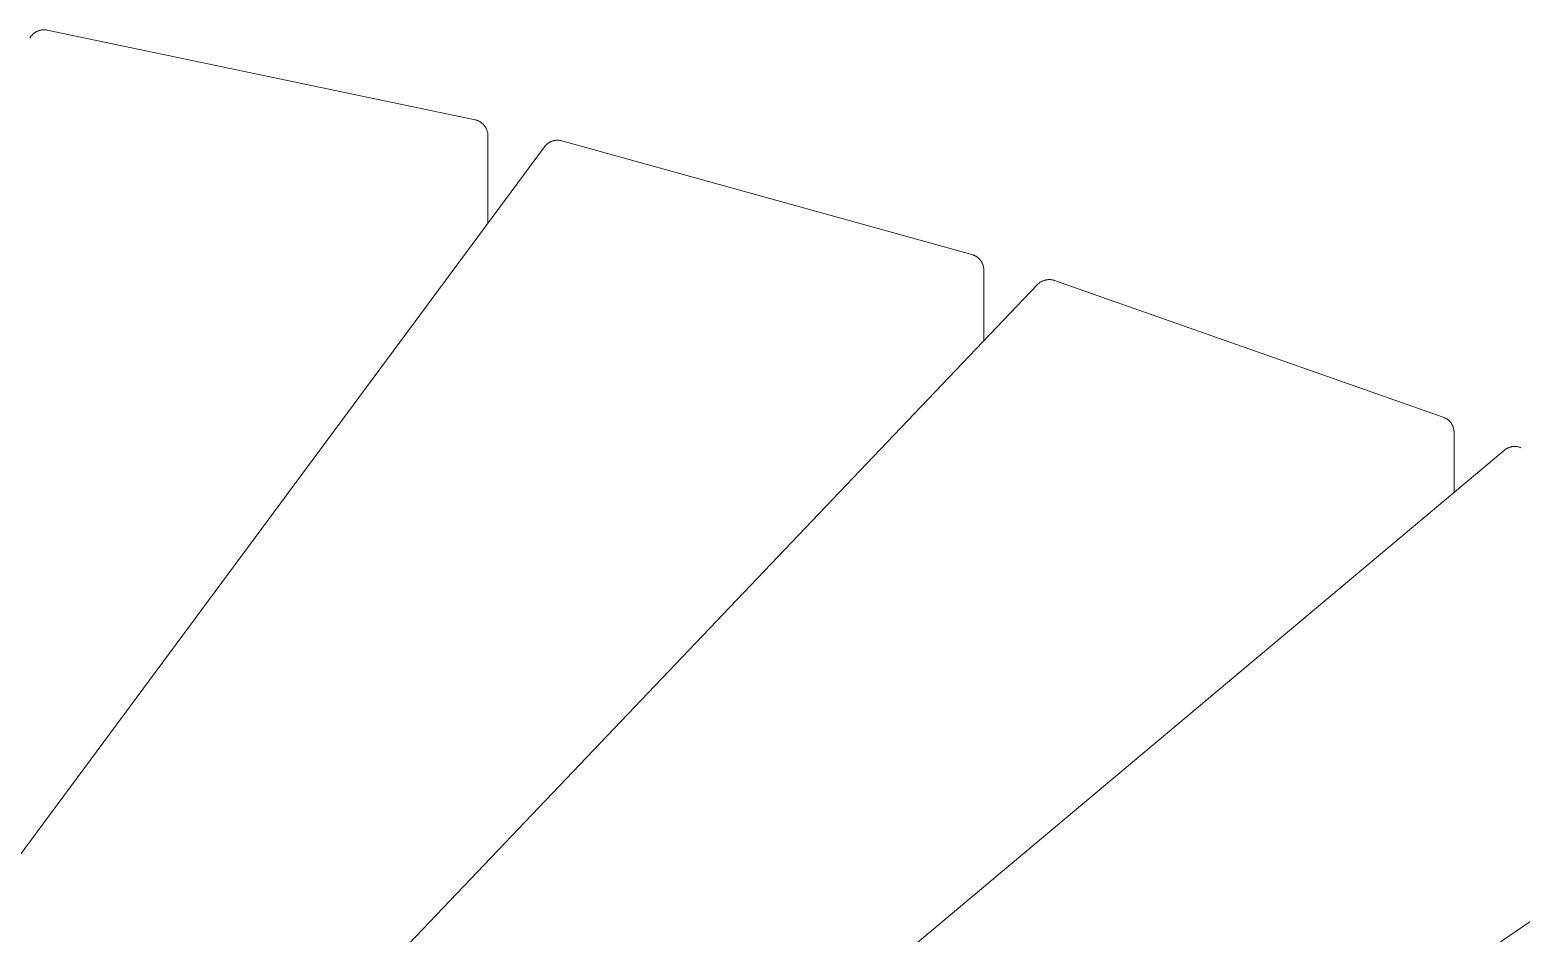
# Model space of a CAD drawing. Header units: inches. Extents: x -14 to 184, y -4 to 134.
# Drawn here: x 154.21 to 168.78, y 77.24 to 86.07 of the extents above; entities that cross this region are included whole.
import ezdxf

# ---------------------------------------------------------------- set-up
doc = ezdxf.new("R2010")
doc.units = ezdxf.units.IN
doc.layers.add('ZANO_R', color=7, linetype='Continuous', lineweight=0)

msp = doc.modelspace()

# ---------------------------------------------------------------- linework, layer by layer
at = {"layer": 'ZANO_R'}
for p, q in [((154.21092, 85.98705), (154.21334, 85.99135)), ((154.21334, 85.99135), (154.2159, 85.99557)), ((154.2159, 85.99557), (154.2189, 86.00015)), ((154.2189, 86.00015), (154.22205, 86.00462)), ((154.22205, 86.00462), (154.22535, 86.00899)), ((154.22535, 86.00899), (154.2288, 86.01323)), ((154.2288, 86.01323), (154.2324, 86.01735)), ((154.2324, 86.01735), (154.23614, 86.02135)), ((154.23614, 86.02135), (154.24001, 86.02521)), ((154.24001, 86.02521), (154.24402, 86.02893)), ((154.24402, 86.02893), (154.24816, 86.03252)), ((154.24816, 86.03252), (154.25241, 86.03596)), ((154.25241, 86.03596), (154.25679, 86.03924)), ((154.25679, 86.03924), (154.26127, 86.04238)), ((154.26127, 86.04238), (154.26586, 86.04536)), ((154.26586, 86.04536), (154.27055, 86.04817)), ((154.27055, 86.04817), (154.27534, 86.05082)), ((154.27534, 86.05082), (154.28022, 86.0533)), ((154.28022, 86.0533), (154.28518, 86.05562)), ((154.28518, 86.05562), (154.29021, 86.05775)), ((154.29021, 86.05775), (154.29532, 86.05972)), ((154.29532, 86.05972), (154.30049, 86.0615)), ((154.30049, 86.0615), (154.30572, 86.0631)), ((154.30572, 86.0631), (154.31101, 86.06452)), ((154.31101, 86.06452), (154.31634, 86.06576)), ((154.31634, 86.06576), (154.32171, 86.06681)), ((154.32171, 86.06681), (154.32711, 86.06767)), ((154.32711, 86.06767), (154.33254, 86.06834)), ((154.33254, 86.06834), (154.33799, 86.06883)), ((154.33799, 86.06883), (154.34346, 86.06912)), ((154.34346, 86.06912), (154.34893, 86.06923)), ((154.34893, 86.06923), (154.3544, 86.06914)), ((154.3544, 86.06914), (154.35986, 86.06887)), ((154.35986, 86.06887), (154.36531, 86.06841)), ((154.36531, 86.06841), (154.37075, 86.06775)), ((154.37075, 86.06775), (154.37615, 86.06691)), ((154.37615, 86.06691), (154.38153, 86.06588)), ((154.38153, 86.06588), (158.56108, 85.18998)), ((158.56108, 85.18998), (158.56632, 85.18879)), ((158.56632, 85.18879), (158.57151, 85.18742)), ((158.57151, 85.18742), (158.57665, 85.18588)), ((158.57665, 85.18588), (158.58174, 85.18416)), ((158.58174, 85.18416), (158.58677, 85.18226)), ((158.58677, 85.18226), (158.59173, 85.1802)), ((158.59173, 85.1802), (158.59661, 85.17797)), ((158.59661, 85.17797), (158.60142, 85.17558)), ((158.60142, 85.17558), (158.60614, 85.17302)), ((158.60614, 85.17302), (158.61077, 85.1703)), ((158.61077, 85.1703), (158.61531, 85.16743)), ((158.61531, 85.16743), (158.61975, 85.1644)), ((158.61975, 85.1644), (158.62408, 85.16122)), ((158.62408, 85.16122), (158.6283, 85.1579)), ((158.6283, 85.1579), (158.6324, 85.15443)), ((158.6324, 85.15443), (158.63638, 85.15083)), ((158.63638, 85.15083), (158.64024, 85.1471)), ((158.64024, 85.1471), (158.64397, 85.14323)), ((158.64397, 85.14323), (158.64756, 85.13924)), ((158.64756, 85.13924), (158.65102, 85.13513)), ((158.65102, 85.13513), (158.65434, 85.1309)), ((158.65434, 85.1309), (158.6575, 85.12657)), ((158.6575, 85.12657), (158.66052, 85.12212)), ((158.66052, 85.12212), (158.66339, 85.11758)), ((158.66339, 85.11758), (158.6661, 85.11294)), ((158.6661, 85.11294), (158.66865, 85.10822)), ((158.66865, 85.10822), (158.67103, 85.10341)), ((158.67103, 85.10341), (158.67325, 85.09852)), ((158.67325, 85.09852), (158.67531, 85.09355)), ((158.67531, 85.09355), (158.67719, 85.08852)), ((158.67719, 85.08852), (158.6789, 85.08343)), ((158.6789, 85.08343), (158.68043, 85.07829)), ((158.68043, 85.07829), (158.68179, 85.07309)), ((158.68179, 85.07309), (158.68297, 85.06785)), ((158.68297, 85.06785), (158.68397, 85.06257)), ((158.68397, 85.06257), (158.6848, 85.05727)), ((158.6848, 85.05727), (158.68543, 85.05193)), ((158.68543, 85.05193), (158.68589, 85.04658)), ((158.68589, 85.04658), (158.68617, 85.04122)), ((158.68617, 85.04122), (158.68626, 85.03585)), ((158.68626, 85.03585), (158.68626, 84.18099)), ((159.25122, 84.94177), (159.25508, 84.94566)), ((159.25508, 84.94566), (159.25906, 84.94941)), ((159.25906, 84.94941), (159.26318, 84.95303)), ((159.26318, 84.95303), (159.26741, 84.95649)), ((159.26741, 84.95649), (159.27177, 84.95981)), ((159.27177, 84.95981), (159.27624, 84.96298)), ((159.27624, 84.96298), (159.28081, 84.96598)), ((159.28081, 84.96598), (159.28549, 84.96883)), ((159.28549, 84.96883), (159.29027, 84.97151)), ((159.29027, 84.97151), (159.29513, 84.97403)), ((159.29513, 84.97403), (159.30008, 84.97637)), ((159.30008, 84.97637), (159.3051, 84.97854)), ((159.3051, 84.97854), (159.3102, 84.98054)), ((159.3102, 84.98054), (159.31537, 84.98235)), ((159.31537, 84.98235), (159.3206, 84.98399)), ((159.3206, 84.98399), (159.32587, 84.98544)), ((159.32587, 84.98544), (159.3312, 84.98671)), ((159.3312, 84.98671), (159.33657, 84.98779)), ((159.33657, 84.98779), (159.34197, 84.98869)), ((159.34197, 84.98869), (159.3474, 84.98939)), ((159.3474, 84.98939), (159.35285, 84.98991)), ((159.35285, 84.98991), (159.35832, 84.99024)), ((159.35832, 84.99024), (159.36379, 84.99038)), ((159.36379, 84.99038), (159.36927, 84.99032)), ((159.36927, 84.99032), (159.37474, 84.99008)), ((159.37474, 84.99008), (159.38019, 84.98965)), ((159.38019, 84.98965), (159.38563, 84.98902)), ((159.38563, 84.98902), (159.39105, 84.98821)), ((159.39105, 84.98821), (159.39643, 84.98721)), ((159.39643, 84.98721), (159.40178, 84.98603)), ((159.40178, 84.98603), (159.40708, 84.98466)), ((159.40708, 84.98466), (163.41529, 83.87342)), ((152.39068, 75.68), (159.23845, 84.92662)), ((159.23845, 84.92662), (159.24114, 84.93015)), ((159.24114, 84.93015), (159.24393, 84.9336)), ((159.24393, 84.9336), (159.24751, 84.93775)), ((159.24751, 84.93775), (159.25122, 84.94177)), ((163.41529, 83.87342), (163.42046, 83.87189)), ((163.42046, 83.87189), (163.42557, 83.87019)), ((163.42557, 83.87019), (163.43062, 83.86831)), ((163.43062, 83.86831), (163.4356, 83.86626)), ((163.4356, 83.86626), (163.44051, 83.86404)), ((163.44051, 83.86404), (163.44535, 83.86166)), ((163.44535, 83.86166), (163.45009, 83.85911)), ((163.45009, 83.85911), (163.45475, 83.8564)), ((163.45475, 83.8564), (163.45931, 83.85353)), ((163.45931, 83.85353), (163.46377, 83.8505)), ((163.46377, 83.8505), (163.46813, 83.84733)), ((163.46813, 83.84733), (163.47237, 83.84401)), ((163.47237, 83.84401), (163.4765, 83.84055)), ((163.4765, 83.84055), (163.48051, 83.83694)), ((163.48051, 83.83694), (163.48439, 83.8332)), ((163.48439, 83.8332), (163.48814, 83.82934)), ((163.48814, 83.82934), (163.49175, 83.82534)), ((163.49175, 83.82534), (163.49523, 83.82122)), ((163.49523, 83.82122), (163.49857, 83.81699)), ((163.49857, 83.81699), (163.50176, 83.81265)), ((163.50176, 83.81265), (163.50479, 83.8082)), ((163.50479, 83.8082), (163.50768, 83.80364)), ((163.50768, 83.80364), (163.5104, 83.799)), ((163.5104, 83.799), (163.51297, 83.79426)), ((163.51297, 83.79426), (163.51537, 83.78943)), ((163.51537, 83.78943), (163.51761, 83.78453)), ((163.51761, 83.78453), (163.51967, 83.77955)), ((163.51967, 83.77955), (163.52157, 83.77451)), ((163.52157, 83.77451), (163.52329, 83.7694)), ((163.52329, 83.7694), (163.52483, 83.76424)), ((163.52483, 83.76424), (163.5262, 83.75903)), ((163.5262, 83.75903), (163.52739, 83.75377)), ((163.52739, 83.75377), (163.5284, 83.74848)), ((163.5284, 83.74848), (163.52922, 83.74315)), ((163.52922, 83.74315), (163.52987, 83.7378)), ((163.52987, 83.7378), (163.53033, 83.73243)), ((163.53033, 83.73243), (163.5306, 83.72705)), ((163.5306, 83.72705), (163.5307, 83.72167)), ((163.5307, 83.72167), (163.5307, 83.02946)), ((155.65189, 74.77224), (164.05646, 83.58048)), ((164.05646, 83.58048), (164.05923, 83.58331)), ((164.05923, 83.58331), (164.06207, 83.58607)), ((164.06207, 83.58607), (164.06605, 83.58972)), ((164.06605, 83.58972), (164.07016, 83.59322)), ((164.07016, 83.59322), (164.07438, 83.59659)), ((164.07438, 83.59659), (164.07871, 83.5998)), ((164.07871, 83.5998), (164.08315, 83.60287)), ((164.08315, 83.60287), (164.08769, 83.60578)), ((164.08769, 83.60578), (164.09234, 83.60854)), ((164.09234, 83.60854), (164.09707, 83.61113)), ((164.09707, 83.61113), (164.10189, 83.61356)), ((164.10189, 83.61356), (164.10679, 83.61583)), ((164.10679, 83.61583), (164.11176, 83.61792)), ((164.11176, 83.61792), (164.1168, 83.61985)), ((164.1168, 83.61985), (164.12191, 83.6216)), ((164.12191, 83.6216), (164.12707, 83.62317)), ((164.12707, 83.62317), (164.13229, 83.62457)), ((164.13229, 83.62457), (164.13754, 83.62578)), ((164.13754, 83.62578), (164.14284, 83.62682)), ((164.14284, 83.62682), (164.14817, 83.62767)), ((164.14817, 83.62767), (164.15353, 83.62834)), ((164.15353, 83.62834), (164.1589, 83.62883)), ((164.1589, 83.62883), (164.16429, 83.62913)), ((164.16429, 83.62913), (164.16969, 83.62925)), ((164.16969, 83.62925), (164.17508, 83.62918)), ((164.17508, 83.62918), (164.18047, 83.62893)), ((164.18047, 83.62893), (164.18585, 83.62849)), ((164.18585, 83.62849), (164.19121, 83.62787)), ((164.19121, 83.62787), (164.19655, 83.62706)), ((164.19655, 83.62706), (164.20186, 83.62607)), ((164.20186, 83.62607), (164.20713, 83.62491)), ((164.20713, 83.62491), (164.21235, 83.62356)), ((164.21235, 83.62356), (164.21753, 83.62203)), ((164.21753, 83.62203), (164.22265, 83.62033)), ((164.22265, 83.62033), (168.01988, 82.28475)), ((168.01988, 82.28475), (168.02493, 82.28287)), ((168.02493, 82.28287), (168.02992, 82.28082)), ((168.02992, 82.28082), (168.03484, 82.27861)), ((168.03484, 82.27861), (168.03967, 82.27622)), ((168.03967, 82.27622), (168.04442, 82.27367)), ((168.04442, 82.27367), (168.04909, 82.27096)), ((168.04909, 82.27096), (168.05365, 82.2681)), ((168.05365, 82.2681), (168.05812, 82.26507)), ((168.05812, 82.26507), (168.06247, 82.2619)), ((168.06247, 82.2619), (168.06672, 82.25858)), ((168.06672, 82.25858), (168.07085, 82.25512)), ((168.07085, 82.25512), (168.07487, 82.25151)), ((168.07487, 82.25151), (168.07875, 82.24778)), ((168.07875, 82.24778), (168.0825, 82.24391)), ((168.0825, 82.24391), (168.08612, 82.23991)), ((168.08612, 82.23991), (168.08961, 82.23579)), ((168.08961, 82.23579), (168.09294, 82.23156)), ((168.09294, 82.23156), (168.09614, 82.22721)), ((168.09614, 82.22721), (168.09918, 82.22276)), ((168.09918, 82.22276), (168.10206, 82.21821)), ((168.10206, 82.21821), (168.10479, 82.21356)), ((168.10479, 82.21356), (168.10736, 82.20882)), ((168.10736, 82.20882), (168.10976, 82.20399)), ((168.10976, 82.20399), (168.112, 82.19909)), ((168.112, 82.19909), (168.11407, 82.19411)), ((168.11407, 82.19411), (168.11597, 82.18906)), ((168.11597, 82.18906), (168.11769, 82.18395)), ((168.11769, 82.18395), (168.11924, 82.17879)), ((168.11924, 82.17879), (168.12061, 82.17357)), ((168.12061, 82.17357), (168.1218, 82.16831)), ((168.1218, 82.16831), (168.12281, 82.16302)), ((168.12281, 82.16302), (168.12363, 82.15769)), ((168.12363, 82.15769), (168.12428, 82.15234)), ((168.12428, 82.15234), (168.12474, 82.14696)), ((168.12474, 82.14696), (168.12502, 82.14158)), ((168.12502, 82.14158), (168.12511, 82.13619)), ((168.12511, 82.13619), (168.12511, 81.5503)), ((158.73842, 73.67974), (168.6167, 81.96249)), ((168.6167, 81.96249), (168.61943, 81.96473)), ((168.61943, 81.96473), (168.62221, 81.96691)), ((168.62221, 81.96691), (168.62656, 81.97011)), ((168.62656, 81.97011), (168.63102, 81.97317)), ((168.63102, 81.97317), (168.63557, 81.97608)), ((168.63557, 81.97608), (168.64023, 81.97882)), ((168.64023, 81.97882), (168.64498, 81.9814)), ((168.64498, 81.9814), (168.64981, 81.98382)), ((168.64981, 81.98382), (168.65472, 81.98608)), ((168.65472, 81.98608), (168.65971, 81.98816)), ((168.65971, 81.98816), (168.66477, 81.99007)), ((168.66477, 81.99007), (168.66988, 81.9918)), ((168.66988, 81.9918), (168.67506, 81.99336)), ((168.67506, 81.99336), (168.68028, 81.99474)), ((168.68028, 81.99474), (168.68555, 81.99594)), ((168.68555, 81.99594), (168.69086, 81.99696)), ((168.69086, 81.99696), (168.6962, 81.9978)), ((168.6962, 81.9978), (168.70157, 81.99845)), ((168.70157, 81.99845), (168.70695, 81.99891)), ((168.70695, 81.99891), (168.71235, 81.9992)), ((168.71235, 81.9992), (168.71775, 81.99929)), ((168.71775, 81.99929), (168.72315, 81.99921)), ((168.72315, 81.99921), (168.72855, 81.99893)), ((168.72855, 81.99893), (168.73394, 81.99847)), ((168.73394, 81.99847), (168.7393, 81.99783)), ((168.7393, 81.99783), (168.74464, 81.997)), ((168.74464, 81.997), (168.74995, 81.99599)), ((168.74995, 81.99599), (168.75523, 81.9948)), ((168.75523, 81.9948), (168.76045, 81.99343)), ((168.76045, 81.99343), (168.76563, 81.99188)), ((168.76563, 81.99188), (168.77075, 81.99015)), ((168.77075, 81.99015), (168.77581, 81.98825)), ((168.77581, 81.98825), (168.7808, 81.98618)), ((161.61946, 72.41391), (172.87375, 80.08926))]:
    msp.add_line(p, q, dxfattribs=at)

doc.saveas('drawing.dxf')
